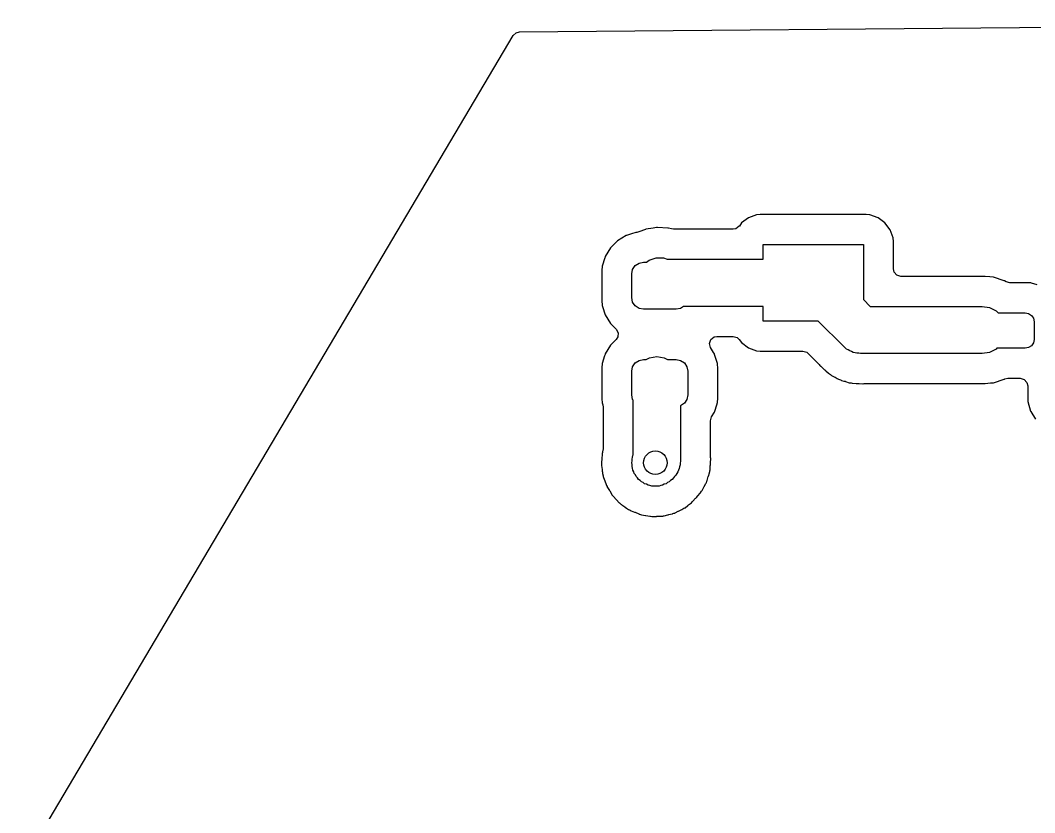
# Model space of a CAD drawing. Extents: x 3.66 to 6.11, y -3.76 to -2.33.
# Drawn here: x 3.662 to 4.339, y -2.86 to -2.331 of the extents above; entities that cross this region are included whole.
import ezdxf

# ---------------------------------------------------------------- set-up
doc = ezdxf.new("R2010")
doc.units = 0
doc.header["$MEASUREMENT"] = 0
doc.layers.add('BLACK', color=7, linetype='CONTINUOUS')

msp = doc.modelspace()

# ---------------------------------------------------------------- linework, layer by layer
at = {"layer": 'BLACK', "linetype": 'CONTINUOUS'}
for p, q in [((3.99493, -2.33856), (4.88476, -2.33075)), ((3.9907, -2.34099), (3.99274, -2.33909)), ((3.99274, -2.33909), (3.99493, -2.33856)), ((3.66211, -2.89647), (3.9907, -2.34099)), ((4.15314, -2.46056), (4.14777, -2.46257)), ((4.15559, -2.4603), (4.15314, -2.46056)), ((4.2263, -2.4603), (4.15559, -2.4603)), ((4.22875, -2.46056), (4.2263, -2.4603)), ((4.23412, -2.46257), (4.22875, -2.46056)), ((4.08644, -2.46905), (4.08424, -2.4694)), ((4.0867, -2.46901), (4.08644, -2.46905)), ((4.08644, -2.46905), (4.08644, -2.46905)), ((4.08696, -2.46902), (4.0867, -2.46901)), ((4.09395, -2.46939), (4.08696, -2.46902)), ((4.08696, -2.46902), (4.08696, -2.46902)), ((4.14158, -2.46815), (4.13934, -2.46983)), ((4.14164, -2.46807), (4.14158, -2.46815)), ((4.14318, -2.46601), (4.14164, -2.46807)), ((4.14777, -2.46257), (4.14318, -2.46601)), ((4.23871, -2.46601), (4.23412, -2.46257)), ((4.24215, -2.4706), (4.23871, -2.46601)), ((4.06619, -2.47439), (4.06042, -2.47789)), ((4.06648, -2.4743), (4.06619, -2.47439)), ((4.06967, -2.4733), (4.06648, -2.4743)), ((4.06648, -2.4743), (4.06648, -2.4743)), ((4.07264, -2.47237), (4.06967, -2.4733)), ((4.0729, -2.47235), (4.07264, -2.47237)), ((4.07318, -2.47232), (4.0729, -2.47235)), ((4.0729, -2.47235), (4.0729, -2.47235)), ((4.0745, -2.47201), (4.07318, -2.47232)), ((4.07903, -2.47028), (4.0745, -2.47201)), ((4.07927, -2.47018), (4.07903, -2.47028)), ((4.07903, -2.47028), (4.07903, -2.47028)), ((4.08424, -2.4694), (4.07927, -2.47018)), ((4.09421, -2.4694), (4.09395, -2.46939)), ((4.09395, -2.46939), (4.09395, -2.46939)), ((4.09446, -2.46947), (4.09421, -2.4694)), ((4.09633, -2.46997), (4.09446, -2.46947)), ((4.09446, -2.46947), (4.09446, -2.46947)), ((4.09762, -2.47014), (4.09633, -2.46997)), ((4.13761, -2.47014), (4.09762, -2.47014)), ((4.13934, -2.46983), (4.13761, -2.47014)), ((4.24416, -2.47597), (4.24215, -2.4706)), ((4.24443, -2.47842), (4.24416, -2.47597)), ((4.05564, -2.48266), (4.05215, -2.48844)), ((4.06042, -2.47789), (4.05564, -2.48266)), ((4.15748, -2.49016), (4.15748, -2.48031)), ((4.15748, -2.48031), (4.22441, -2.48031)), ((4.22441, -2.48031), (4.22441, -2.5171)), ((4.24443, -2.49667), (4.24443, -2.47842)), ((4.05187, -2.48931), (4.05013, -2.49488)), ((4.05206, -2.48872), (4.05187, -2.48931)), ((4.05215, -2.48844), (4.05206, -2.48872)), ((4.05206, -2.48872), (4.05206, -2.48872)), ((4.08143, -2.49089), (4.08612, -2.48937)), ((4.08612, -2.48937), (4.09105, -2.48937)), ((4.09105, -2.48937), (4.09348, -2.49016)), ((4.05013, -2.49488), (4.04986, -2.49777)), ((4.07048, -2.49699), (4.07219, -2.49443)), ((4.07219, -2.49443), (4.07474, -2.49273)), ((4.07474, -2.49273), (4.07776, -2.49213)), ((4.07776, -2.49213), (4.07973, -2.49213)), ((4.07973, -2.49213), (4.08143, -2.49089)), ((4.09348, -2.49016), (4.15748, -2.49016)), ((4.04986, -2.49777), (4.04986, -2.51798)), ((4.06988, -2.5), (4.07048, -2.49699)), ((4.06988, -2.51575), (4.06988, -2.5)), ((4.24488, -2.49873), (4.24443, -2.49667)), ((4.24671, -2.50085), (4.24488, -2.49873)), ((4.24939, -2.50163), (4.24671, -2.50085)), ((4.30552, -2.50163), (4.24939, -2.50163)), ((4.30876, -2.50198), (4.30552, -2.50163)), ((4.31086, -2.5022), (4.30876, -2.50198)), ((4.31112, -2.50222), (4.31086, -2.5022)), ((4.31086, -2.5022), (4.31086, -2.5022)), ((4.31827, -2.50455), (4.31112, -2.50222)), ((4.3185, -2.50468), (4.31827, -2.50455)), ((4.31958, -2.5053), (4.3185, -2.50468)), ((4.3185, -2.50468), (4.3185, -2.50468)), ((4.32206, -2.50596), (4.31958, -2.5053)), ((4.3349, -2.50596), (4.32206, -2.50596)), ((4.335, -2.50597), (4.3349, -2.50596)), ((4.33612, -2.50606), (4.335, -2.50597)), ((4.335, -2.50597), (4.335, -2.50597)), ((4.33637, -2.50608), (4.33612, -2.50606)), ((4.33612, -2.50606), (4.33612, -2.50606)), ((4.34031, -2.50722), (4.33637, -2.50608)), ((4.07048, -2.51876), (4.06988, -2.51575)), ((4.04986, -2.51798), (4.05013, -2.52087)), ((4.05013, -2.52087), (4.05021, -2.52112)), ((4.05021, -2.52112), (4.05021, -2.52112)), ((4.05021, -2.52112), (4.05042, -2.52181)), ((4.05042, -2.52181), (4.05215, -2.52731)), ((4.07219, -2.52132), (4.07048, -2.51876)), ((4.07474, -2.52302), (4.07219, -2.52132)), ((4.07776, -2.52362), (4.07474, -2.52302)), ((4.10242, -2.52302), (4.09941, -2.52362)), ((4.10447, -2.52165), (4.10242, -2.52302)), ((4.15748, -2.52165), (4.10447, -2.52165)), ((4.15748, -2.5315), (4.15748, -2.52165)), ((4.22441, -2.5171), (4.22896, -2.52165)), ((4.22896, -2.52165), (4.30364, -2.52165)), ((4.30364, -2.52165), (4.30851, -2.52242)), ((4.30851, -2.52242), (4.3129, -2.52466)), ((4.05215, -2.52731), (4.05564, -2.53309)), ((4.09941, -2.52362), (4.07776, -2.52362)), ((4.3129, -2.52466), (4.31422, -2.52598)), ((4.31422, -2.52598), (4.33228, -2.52598)), ((4.33228, -2.52598), (4.33454, -2.52643)), ((4.33454, -2.52643), (4.33646, -2.52771)), ((4.33646, -2.52771), (4.33774, -2.52963)), ((4.33774, -2.52963), (4.33819, -2.53189)), ((4.05564, -2.53309), (4.0594, -2.53685)), ((4.0594, -2.53685), (4.06074, -2.5393)), ((4.19426, -2.5315), (4.15748, -2.5315)), ((4.21131, -2.54854), (4.19426, -2.5315)), ((4.33819, -2.53189), (4.33819, -2.5437)), ((4.06055, -2.54209), (4.0594, -2.54386)), ((4.06074, -2.5393), (4.06055, -2.54209)), ((4.12262, -2.54384), (4.12478, -2.54207)), ((4.12478, -2.54207), (4.12672, -2.54167)), ((4.12672, -2.54167), (4.13761, -2.54167)), ((4.13761, -2.54167), (4.14029, -2.54246)), ((4.14029, -2.54246), (4.14158, -2.54366)), ((4.05564, -2.54762), (4.05215, -2.5534)), ((4.0594, -2.54386), (4.05564, -2.54762)), ((4.12176, -2.5465), (4.12262, -2.54384)), ((4.12248, -2.5492), (4.12176, -2.5465)), ((4.12441, -2.55239), (4.12248, -2.5492)), ((4.14158, -2.54366), (4.14318, -2.5458)), ((4.14318, -2.5458), (4.14777, -2.54924)), ((4.14777, -2.54924), (4.15314, -2.55125)), ((4.21231, -2.54927), (4.21131, -2.54854)), ((4.21318, -2.55014), (4.21231, -2.54927)), ((4.21429, -2.5507), (4.21318, -2.55014)), ((4.3129, -2.55014), (4.30851, -2.55238)), ((4.31343, -2.54961), (4.3129, -2.55014)), ((4.33228, -2.54961), (4.31343, -2.54961)), ((4.33454, -2.54916), (4.33228, -2.54961)), ((4.33646, -2.54788), (4.33454, -2.54916)), ((4.33774, -2.54596), (4.33646, -2.54788)), ((4.33819, -2.5437), (4.33774, -2.54596)), ((4.05178, -2.55457), (4.05013, -2.55984)), ((4.05206, -2.55368), (4.05178, -2.55457)), ((4.05215, -2.5534), (4.05206, -2.55368)), ((4.05206, -2.55368), (4.05206, -2.55368)), ((4.07474, -2.55769), (4.07776, -2.55709)), ((4.07776, -2.55709), (4.0794, -2.55709)), ((4.0794, -2.55709), (4.08175, -2.55589)), ((4.08175, -2.55589), (4.08661, -2.55512)), ((4.08661, -2.55512), (4.09148, -2.55589)), ((4.09148, -2.55589), (4.09383, -2.55709)), ((4.09383, -2.55709), (4.09941, -2.55709)), ((4.09941, -2.55709), (4.10242, -2.55769)), ((4.12502, -2.5534), (4.12441, -2.55239)), ((4.12511, -2.55368), (4.12502, -2.5534)), ((4.12639, -2.55778), (4.12511, -2.55368)), ((4.12511, -2.55368), (4.12511, -2.55368)), ((4.15314, -2.55125), (4.15559, -2.55152)), ((4.15559, -2.55152), (4.18392, -2.55152)), ((4.18392, -2.55152), (4.1866, -2.5523)), ((4.1866, -2.5523), (4.18742, -2.55297)), ((4.18742, -2.55297), (4.19488, -2.56043)), ((4.21529, -2.55143), (4.21429, -2.5507)), ((4.21647, -2.55182), (4.21529, -2.55143)), ((4.21757, -2.55238), (4.21647, -2.55182)), ((4.2188, -2.55257), (4.21757, -2.55238)), ((4.21998, -2.55296), (4.2188, -2.55257)), ((4.22122, -2.55296), (4.21998, -2.55296)), ((4.22244, -2.55315), (4.22122, -2.55296)), ((4.30364, -2.55315), (4.22244, -2.55315)), ((4.30851, -2.55238), (4.30364, -2.55315)), ((4.05013, -2.55984), (4.04986, -2.56273)), ((4.04986, -2.56273), (4.04986, -2.58294)), ((4.06988, -2.56496), (4.07048, -2.56195)), ((4.07048, -2.56195), (4.07219, -2.55939)), ((4.07219, -2.55939), (4.07474, -2.55769)), ((4.10242, -2.55769), (4.10498, -2.55939)), ((4.10498, -2.55939), (4.10668, -2.56195)), ((4.10668, -2.56195), (4.10728, -2.56496)), ((4.12704, -2.55984), (4.12639, -2.55778)), ((4.12709, -2.56043), (4.12704, -2.55984)), ((4.12729, -2.56262), (4.12709, -2.56043)), ((4.1273, -2.56273), (4.12729, -2.56262)), ((4.1273, -2.58294), (4.1273, -2.56273)), ((4.19488, -2.56043), (4.19539, -2.56102)), ((4.19539, -2.56102), (4.19571, -2.56147)), ((4.19571, -2.56147), (4.19591, -2.56164)), ((4.19591, -2.56164), (4.19771, -2.56327)), ((4.19771, -2.56327), (4.1979, -2.56345)), ((4.1979, -2.56345), (4.19847, -2.56402)), ((4.06988, -2.58071), (4.06988, -2.56496)), ((4.10728, -2.56496), (4.10728, -2.58071)), ((4.19847, -2.56402), (4.19858, -2.5641)), ((4.19858, -2.5641), (4.1991, -2.56453)), ((4.1991, -2.56453), (4.1993, -2.5647)), ((4.1993, -2.5647), (4.20111, -2.56632)), ((4.20111, -2.56632), (4.20111, -2.56632)), ((4.20111, -2.56632), (4.2013, -2.5665)), ((4.2013, -2.5665), (4.20153, -2.56663)), ((4.20153, -2.56663), (4.20153, -2.56663)), ((4.20153, -2.56663), (4.20178, -2.56677)), ((4.20178, -2.56677), (4.20242, -2.56722)), ((4.20242, -2.56722), (4.20285, -2.56756)), ((4.20285, -2.56756), (4.20308, -2.56768)), ((4.20308, -2.56768), (4.20308, -2.56768)), ((4.20308, -2.56768), (4.20525, -2.56879)), ((4.20525, -2.56879), (4.20548, -2.56891)), ((4.20548, -2.56891), (4.20686, -2.56971)), ((4.20686, -2.56971), (4.20781, -2.57026)), ((4.20781, -2.57026), (4.20834, -2.57043)), ((4.20834, -2.57043), (4.20906, -2.57073)), ((4.31112, -2.57258), (4.31827, -2.57026)), ((4.31827, -2.57026), (4.3185, -2.57013)), ((4.3185, -2.57013), (4.31866, -2.57005)), ((4.31866, -2.57005), (4.32067, -2.56963)), ((4.32067, -2.56963), (4.32896, -2.56963)), ((4.32896, -2.56963), (4.33164, -2.57041)), ((4.33164, -2.57041), (4.33347, -2.57253)), ((4.20906, -2.57073), (4.20955, -2.57098)), ((4.20955, -2.57098), (4.2098, -2.57104)), ((4.2098, -2.57104), (4.2098, -2.57104)), ((4.2098, -2.57104), (4.21134, -2.57146)), ((4.21134, -2.57146), (4.21215, -2.57167)), ((4.21215, -2.57167), (4.2124, -2.57175)), ((4.2124, -2.57175), (4.21496, -2.57258)), ((4.21496, -2.57258), (4.21551, -2.57264)), ((4.21551, -2.57264), (4.21628, -2.57278)), ((4.21628, -2.57278), (4.21681, -2.57292)), ((4.21681, -2.57292), (4.21707, -2.57294)), ((4.21707, -2.57294), (4.21707, -2.57294)), ((4.21707, -2.57294), (4.2195, -2.57306)), ((4.2195, -2.57306), (4.21976, -2.57308)), ((4.21976, -2.57308), (4.22044, -2.57316)), ((4.22044, -2.57316), (4.22044, -2.57316)), ((4.22044, -2.57316), (4.22057, -2.57317)), ((4.22057, -2.57317), (4.22138, -2.57317)), ((4.22138, -2.57317), (4.22163, -2.57318)), ((4.22163, -2.57318), (4.22406, -2.5733)), ((4.22406, -2.5733), (4.22406, -2.5733)), ((4.22406, -2.5733), (4.22432, -2.57332)), ((4.22432, -2.57332), (4.22487, -2.57323)), ((4.22487, -2.57323), (4.22565, -2.57317)), ((4.22565, -2.57317), (4.30552, -2.57317)), ((4.30552, -2.57317), (4.30922, -2.57278)), ((4.30922, -2.57278), (4.31086, -2.57261)), ((4.31086, -2.57261), (4.31112, -2.57258)), ((4.31086, -2.57261), (4.31086, -2.57261)), ((4.33347, -2.57253), (4.33392, -2.57459)), ((4.33392, -2.57459), (4.33392, -2.58372)), ((4.04986, -2.58294), (4.04987, -2.58305)), ((4.04987, -2.58305), (4.04987, -2.58305)), ((4.04987, -2.58305), (4.04993, -2.58362)), ((4.04993, -2.58362), (4.05013, -2.58583)), ((4.07048, -2.58372), (4.06988, -2.58071)), ((4.07087, -2.5843), (4.07048, -2.58372)), ((4.10668, -2.58372), (4.10498, -2.58628)), ((4.10728, -2.58071), (4.10668, -2.58372)), ((4.12704, -2.58583), (4.1273, -2.58294)), ((4.33392, -2.58372), (4.33392, -2.58382)), ((4.33392, -2.58382), (4.33392, -2.58382)), ((4.33392, -2.58382), (4.334, -2.58474)), ((4.05013, -2.58583), (4.05021, -2.58608)), ((4.05021, -2.58608), (4.05021, -2.58608)), ((4.05021, -2.58608), (4.05062, -2.5874)), ((4.05062, -2.5874), (4.05085, -2.58888)), ((4.05085, -2.58888), (4.05085, -2.6165)), ((4.07087, -2.6207), (4.07087, -2.5843)), ((4.10242, -2.58798), (4.10236, -2.588)), ((4.10236, -2.588), (4.10236, -2.625)), ((4.10498, -2.58628), (4.10242, -2.58798)), ((4.1252, -2.59169), (4.12655, -2.5874)), ((4.12655, -2.5874), (4.12704, -2.58583)), ((4.334, -2.58474), (4.33403, -2.58519)), ((4.33403, -2.58519), (4.33586, -2.59148)), ((4.12238, -2.59801), (4.1231, -2.59544)), ((4.1231, -2.59544), (4.12502, -2.59227)), ((4.12502, -2.59227), (4.1252, -2.59169)), ((4.33586, -2.59148), (4.33602, -2.59175)), ((4.33602, -2.59175), (4.33904, -2.59685)), ((4.12238, -2.62179), (4.12238, -2.59801)), ((4.0506, -2.61804), (4.05045, -2.61851)), ((4.05085, -2.6165), (4.0506, -2.61804)), ((4.04995, -2.62331), (4.04969, -2.62573)), ((4.04997, -2.62305), (4.04995, -2.62331)), ((4.05009, -2.62062), (4.04997, -2.62305)), ((4.05011, -2.62036), (4.05009, -2.62062)), ((4.05009, -2.62062), (4.05009, -2.62062)), ((4.05018, -2.62011), (4.05011, -2.62036)), ((4.05025, -2.61982), (4.05018, -2.62011)), ((4.05039, -2.61906), (4.05025, -2.61982)), ((4.05042, -2.61877), (4.05039, -2.61906)), ((4.05045, -2.61851), (4.05042, -2.61877)), ((4.05042, -2.61877), (4.05042, -2.61877)), ((4.06988, -2.62598), (4.07008, -2.62476)), ((4.07008, -2.62352), (4.07046, -2.62234)), ((4.07008, -2.62476), (4.07008, -2.62352)), ((4.07046, -2.62234), (4.07065, -2.62112)), ((4.07065, -2.62112), (4.07087, -2.6207)), ((4.12244, -2.62257), (4.12238, -2.62179)), ((4.12239, -2.62581), (4.12252, -2.62338)), ((4.12253, -2.62312), (4.12244, -2.62257)), ((4.12252, -2.62338), (4.12253, -2.62312)), ((4.12252, -2.62338), (4.12252, -2.62338)), ((4.04969, -2.62573), (4.04967, -2.62598)), ((4.04967, -2.62598), (4.04969, -2.62624)), ((4.04969, -2.62624), (4.04969, -2.62624)), ((4.04969, -2.62624), (4.04972, -2.62654)), ((4.04974, -2.62731), (4.04971, -2.62787)), ((4.04971, -2.62787), (4.05014, -2.63053)), ((4.04972, -2.62654), (4.04974, -2.62731)), ((4.05014, -2.63053), (4.05017, -2.63078)), ((4.05017, -2.63078), (4.05025, -2.63154)), ((4.05025, -2.63154), (4.05032, -2.63222)), ((4.07008, -2.62721), (4.06988, -2.62598)), ((4.07008, -2.62845), (4.07008, -2.62721)), ((4.07046, -2.62963), (4.07008, -2.62845)), ((4.07065, -2.63085), (4.07046, -2.62963)), ((4.07122, -2.63196), (4.07065, -2.63085)), ((4.10103, -2.63097), (4.10065, -2.63215)), ((4.10159, -2.62987), (4.10103, -2.63097)), ((4.10179, -2.62864), (4.10159, -2.62987)), ((4.10217, -2.62746), (4.10179, -2.62864)), ((4.10236, -2.625), (4.10217, -2.62622)), ((4.10217, -2.62622), (4.10217, -2.62746)), ((4.12185, -2.63193), (4.12199, -2.63116)), ((4.12199, -2.63116), (4.12207, -2.63088)), ((4.12207, -2.63088), (4.12214, -2.63063)), ((4.12214, -2.63063), (4.12228, -2.62794)), ((4.12228, -2.62794), (4.1223, -2.62768)), ((4.1223, -2.62768), (4.12237, -2.627)), ((4.12237, -2.627), (4.12238, -2.62687)), ((4.12238, -2.62607), (4.12239, -2.62581)), ((4.12238, -2.62687), (4.12238, -2.62607)), ((4.05032, -2.63222), (4.05045, -2.63346)), ((4.05045, -2.63346), (4.05053, -2.63371)), ((4.05053, -2.63371), (4.05053, -2.63371)), ((4.05053, -2.63371), (4.05062, -2.63399)), ((4.05062, -2.63399), (4.0508, -2.63475)), ((4.0508, -2.63475), (4.05085, -2.63504)), ((4.05085, -2.63504), (4.05089, -2.63529)), ((4.05089, -2.63529), (4.05181, -2.6377)), ((4.05181, -2.6377), (4.05186, -2.63781)), ((4.05186, -2.63781), (4.05194, -2.63805)), ((4.05194, -2.63805), (4.05277, -2.64061)), ((4.0716, -2.63313), (4.07122, -2.63196)), ((4.07233, -2.63414), (4.0716, -2.63313)), ((4.07289, -2.63524), (4.07233, -2.63414)), ((4.07377, -2.63612), (4.07289, -2.63524)), ((4.07449, -2.63712), (4.07377, -2.63612)), ((4.0755, -2.63785), (4.07449, -2.63712)), ((4.07637, -2.63872), (4.0755, -2.63785)), ((4.09576, -2.63785), (4.09489, -2.63872)), ((4.09677, -2.63712), (4.09576, -2.63785)), ((4.09775, -2.63614), (4.09677, -2.63712)), ((4.09848, -2.63513), (4.09775, -2.63614)), ((4.09935, -2.63426), (4.09848, -2.63513)), ((4.09992, -2.63315), (4.09935, -2.63426)), ((4.10065, -2.63215), (4.09992, -2.63315)), ((4.11994, -2.63838), (4.12007, -2.63812)), ((4.12007, -2.63812), (4.12019, -2.63789)), ((4.12019, -2.63789), (4.12089, -2.63529)), ((4.12089, -2.63529), (4.12096, -2.63504)), ((4.12096, -2.63504), (4.12171, -2.63272)), ((4.12171, -2.63272), (4.12179, -2.63248)), ((4.12179, -2.63248), (4.12185, -2.63193)), ((4.05277, -2.64061), (4.05305, -2.64108)), ((4.05305, -2.64108), (4.05305, -2.64109)), ((4.05305, -2.64109), (4.05339, -2.64179)), ((4.05339, -2.64179), (4.05349, -2.64207)), ((4.05349, -2.64207), (4.05349, -2.64207)), ((4.05349, -2.64207), (4.05359, -2.64231)), ((4.05359, -2.64231), (4.05373, -2.64253)), ((4.05373, -2.64253), (4.05505, -2.64457)), ((4.05505, -2.64457), (4.05519, -2.64479)), ((4.05519, -2.64479), (4.05653, -2.64712)), ((4.07748, -2.63929), (4.07637, -2.63872)), ((4.07848, -2.64002), (4.07748, -2.63929)), ((4.07966, -2.6404), (4.07848, -2.64002)), ((4.08076, -2.64096), (4.07966, -2.6404)), ((4.08199, -2.64116), (4.08076, -2.64096)), ((4.08317, -2.64154), (4.08199, -2.64116)), ((4.08441, -2.64154), (4.08317, -2.64154)), ((4.08563, -2.64173), (4.08441, -2.64154)), ((4.08685, -2.64154), (4.08563, -2.64173)), ((4.08809, -2.64154), (4.08685, -2.64154)), ((4.08927, -2.64116), (4.08809, -2.64154)), ((4.0905, -2.64096), (4.08927, -2.64116)), ((4.0916, -2.6404), (4.0905, -2.64096)), ((4.09278, -2.64002), (4.0916, -2.6404)), ((4.09378, -2.63929), (4.09278, -2.64002)), ((4.09489, -2.63872), (4.09378, -2.63929)), ((4.11599, -2.64566), (4.11643, -2.64502)), ((4.11643, -2.64502), (4.11661, -2.64479)), ((4.11661, -2.64479), (4.11678, -2.64459)), ((4.11661, -2.64479), (4.11661, -2.64479)), ((4.11678, -2.64459), (4.118, -2.64219)), ((4.118, -2.64219), (4.11812, -2.64196)), ((4.11812, -2.64196), (4.11934, -2.63985)), ((4.11934, -2.63985), (4.11947, -2.63963)), ((4.11934, -2.63985), (4.11934, -2.63985)), ((4.11947, -2.63963), (4.11964, -2.6391)), ((4.11964, -2.6391), (4.11994, -2.63838)), ((4.05653, -2.64712), (4.05671, -2.64732)), ((4.05671, -2.64732), (4.05671, -2.64732)), ((4.05671, -2.64732), (4.0569, -2.64754)), ((4.0569, -2.64754), (4.05738, -2.64815)), ((4.05738, -2.64815), (4.05747, -2.6483)), ((4.05747, -2.6483), (4.05768, -2.64862)), ((4.05768, -2.64862), (4.05958, -2.65052)), ((4.05958, -2.65052), (4.05976, -2.65071)), ((4.05976, -2.65071), (4.06156, -2.65271)), ((4.11016, -2.65219), (4.11049, -2.65186)), ((4.11049, -2.65186), (4.11068, -2.65173)), ((4.11068, -2.65173), (4.11248, -2.64973)), ((4.11248, -2.64973), (4.11266, -2.64954)), ((4.11266, -2.64954), (4.11323, -2.64897)), ((4.11323, -2.64897), (4.11374, -2.64834)), ((4.11374, -2.64834), (4.11391, -2.64814)), ((4.11391, -2.64814), (4.11554, -2.64633)), ((4.11554, -2.64633), (4.11571, -2.64614)), ((4.11554, -2.64633), (4.11554, -2.64633)), ((4.11571, -2.64614), (4.11584, -2.64591)), ((4.11584, -2.64591), (4.11599, -2.64566)), ((4.11584, -2.64591), (4.11584, -2.64591)), ((4.06156, -2.65271), (4.06178, -2.65286)), ((4.06178, -2.65286), (4.06178, -2.65286)), ((4.06178, -2.65286), (4.06201, -2.65304)), ((4.06201, -2.65304), (4.06261, -2.65354)), ((4.06261, -2.65354), (4.063, -2.65393)), ((4.063, -2.65393), (4.06321, -2.65408)), ((4.06321, -2.65408), (4.06321, -2.65408)), ((4.06321, -2.65408), (4.06525, -2.6554)), ((4.06525, -2.6554), (4.06547, -2.65555)), ((4.06547, -2.65555), (4.06646, -2.65626)), ((4.06646, -2.65626), (4.06765, -2.65713)), ((4.06765, -2.65713), (4.06788, -2.65724)), ((4.06788, -2.65724), (4.06789, -2.65724)), ((4.06789, -2.65724), (4.06815, -2.65736)), ((4.06815, -2.65736), (4.06884, -2.65773)), ((4.06884, -2.65773), (4.0693, -2.65803)), ((4.0693, -2.65803), (4.06954, -2.65812)), ((4.06954, -2.65812), (4.06954, -2.65812)), ((4.06954, -2.65812), (4.07182, -2.65899)), ((4.09875, -2.65944), (4.10092, -2.65834)), ((4.10092, -2.65834), (4.10115, -2.65823)), ((4.10115, -2.65823), (4.10337, -2.65724)), ((4.10337, -2.65724), (4.10361, -2.65713)), ((4.10337, -2.65724), (4.10337, -2.65724)), ((4.10361, -2.65713), (4.10382, -2.65698)), ((4.10382, -2.65698), (4.10406, -2.6568)), ((4.10382, -2.65698), (4.10382, -2.65698)), ((4.10406, -2.6568), (4.10472, -2.6564)), ((4.10472, -2.6564), (4.10477, -2.65637)), ((4.10477, -2.65637), (4.10522, -2.65615)), ((4.10522, -2.65615), (4.10542, -2.65598)), ((4.10542, -2.65598), (4.10731, -2.65445)), ((4.10542, -2.65598), (4.10542, -2.65598)), ((4.10731, -2.65445), (4.10752, -2.65429)), ((4.10752, -2.65429), (4.10779, -2.6541)), ((4.10779, -2.6541), (4.1097, -2.65271)), ((4.1097, -2.65271), (4.11016, -2.65219)), ((4.07182, -2.65899), (4.07206, -2.65909)), ((4.07206, -2.65909), (4.07452, -2.66019)), ((4.07452, -2.66019), (4.07477, -2.66024)), ((4.07477, -2.66024), (4.07477, -2.66024)), ((4.07477, -2.66024), (4.07506, -2.6603)), ((4.07506, -2.6603), (4.0758, -2.66052)), ((4.0758, -2.66052), (4.07632, -2.66072)), ((4.07632, -2.66072), (4.07898, -2.66114)), ((4.07898, -2.66114), (4.07924, -2.66119)), ((4.07924, -2.66119), (4.08187, -2.66175)), ((4.08187, -2.66175), (4.08242, -2.66175)), ((4.08242, -2.66175), (4.0832, -2.66181)), ((4.0832, -2.66181), (4.08375, -2.6619)), ((4.08375, -2.6619), (4.08401, -2.66189)), ((4.08401, -2.66189), (4.08644, -2.66176)), ((4.08401, -2.66189), (4.08401, -2.66189)), ((4.08644, -2.66176), (4.0867, -2.66175)), ((4.0867, -2.66175), (4.08939, -2.66175)), ((4.08939, -2.66175), (4.08993, -2.66164)), ((4.08993, -2.66164), (4.0907, -2.66154)), ((4.0907, -2.66154), (4.091, -2.66152)), ((4.091, -2.66152), (4.09126, -2.66151)), ((4.091, -2.66152), (4.091, -2.66152)), ((4.09126, -2.66151), (4.09151, -2.66144)), ((4.09151, -2.66144), (4.09386, -2.66081)), ((4.09151, -2.66144), (4.09151, -2.66144)), ((4.09386, -2.66081), (4.09411, -2.66075)), ((4.09411, -2.66075), (4.09467, -2.66063)), ((4.09467, -2.66063), (4.09674, -2.66019)), ((4.09674, -2.66019), (4.09698, -2.66008)), ((4.09698, -2.66008), (4.09725, -2.65996)), ((4.09698, -2.66008), (4.09698, -2.66008)), ((4.09725, -2.65996), (4.09798, -2.6597)), ((4.09798, -2.6597), (4.09827, -2.65963)), ((4.09827, -2.65963), (4.09852, -2.65956)), ((4.09827, -2.65963), (4.09827, -2.65963)), ((4.09852, -2.65956), (4.09875, -2.65944)), ((4.09875, -2.65944), (4.09875, -2.65944))]:
    msp.add_line(p, q, dxfattribs=at)
at = {"layer": 'BLACK'}
msp.add_circle((4.08563, -2.62598), 0.00787, dxfattribs=at)

doc.saveas('drawing.dxf')
